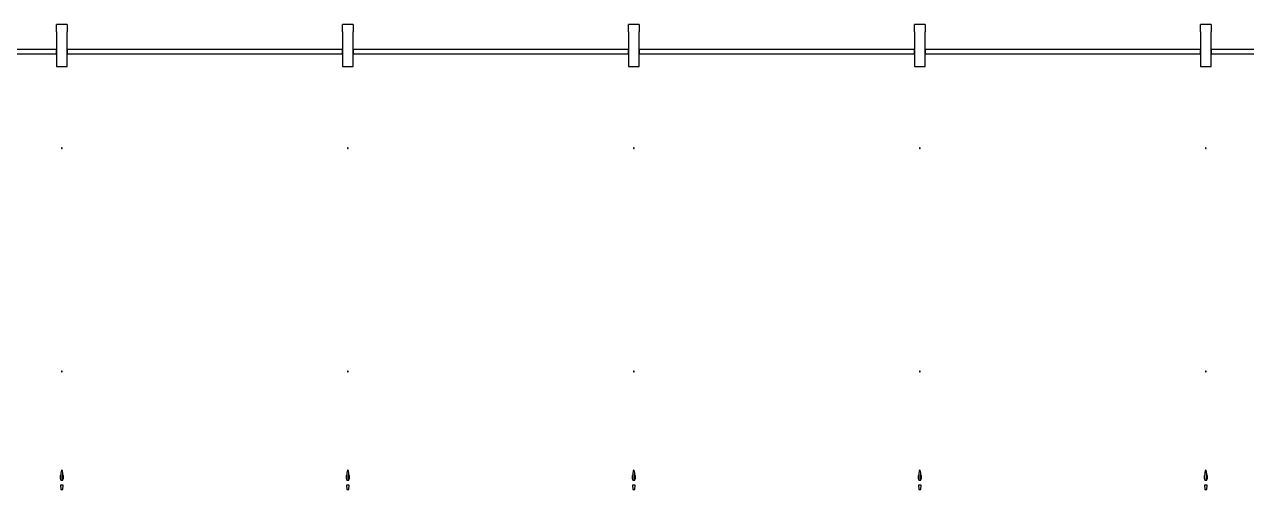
# Model space of a CAD drawing. Extents: x -1579 to 1253, y -951 to 934.
# Drawn here: x -388 to 433, y 616 to 928 of the extents above; entities that cross this region are included whole.
import ezdxf

# ---------------------------------------------------------------- set-up
doc = ezdxf.new("R2010")
doc.units = 0
doc.header["$MEASUREMENT"] = 0
doc.layers.add('SECTIONCUTEDGES', color=7, linetype='CONTINUOUS')

msp = doc.modelspace()

# ---------------------------------------------------------------- linework, layer by layer
at = {"layer": 'SECTIONCUTEDGES'}
for p, q in [((-359.02, 928.35), (-366.27, 928.35)), ((-366.27, 923.45), (-366.27, 928.35)), ((-359.02, 928.35), (-359.02, 923.4)), ((-167.02, 928.35), (-174.27, 928.35)), ((-174.27, 923.45), (-174.27, 928.35)), ((-167.02, 928.35), (-167.02, 923.4)), ((24.98, 928.35), (17.73, 928.35)), ((17.73, 923.45), (17.73, 928.35)), ((24.98, 928.35), (24.98, 923.4)), ((216.98, 928.35), (209.73, 928.35)), ((209.73, 923.45), (209.73, 928.35)), ((216.98, 928.35), (216.98, 923.4)), ((408.98, 928.35), (401.73, 928.35)), ((401.73, 923.45), (401.73, 928.35)), ((408.98, 928.35), (408.98, 923.4)), ((-366.27, 923.45), (-366.27, 900.03)), ((-359.02, 900.03), (-359.02, 923.4)), ((-174.27, 923.45), (-174.27, 900.03)), ((-167.02, 900.03), (-167.02, 923.4)), ((17.73, 923.45), (17.73, 900.03)), ((24.98, 900.03), (24.98, 923.4)), ((209.73, 923.45), (209.73, 900.03)), ((216.98, 900.03), (216.98, 923.4)), ((401.73, 923.45), (401.73, 900.03)), ((408.98, 900.03), (408.98, 923.4)), ((-366.27, 911.55), (-551.02, 911.55)), ((-366.27, 908.58), (-366.27, 911.55)), ((-359.02, 911.55), (-359.02, 908.58)), ((-174.27, 911.55), (-359.02, 911.55)), ((-174.27, 908.58), (-174.27, 911.55)), ((-167.02, 911.55), (-167.02, 908.58)), ((17.73, 911.55), (-167.02, 911.55)), ((17.73, 908.58), (17.73, 911.55)), ((24.98, 911.55), (24.98, 908.58)), ((209.73, 911.55), (24.98, 911.55)), ((209.73, 908.58), (209.73, 911.55)), ((216.98, 911.55), (216.98, 908.58)), ((401.73, 911.55), (216.98, 911.55)), ((401.73, 908.58), (401.73, 911.55)), ((408.98, 911.55), (408.98, 908.58)), ((592.73, 911.55), (408.98, 911.55)), ((-551.02, 908.58), (-366.27, 908.58)), ((-359.02, 908.58), (-174.27, 908.58)), ((-167.02, 908.58), (17.73, 908.58)), ((24.98, 908.58), (209.73, 908.58)), ((216.98, 908.58), (401.73, 908.58)), ((408.98, 908.58), (592.73, 908.58)), ((-366.27, 900.03), (-359.02, 900.03)), ((-174.27, 900.03), (-167.02, 900.03)), ((17.73, 900.03), (24.98, 900.03)), ((209.73, 900.03), (216.98, 900.03)), ((401.73, 900.03), (408.98, 900.03)), ((-362.88, 845.21), (-362.89, 845.17)), ((-362.89, 845.17), (-362.89, 845.13)), ((-362.89, 845.13), (-362.89, 845.09)), ((-362.87, 845.25), (-362.88, 845.21)), ((-362.85, 845.28), (-362.87, 845.25)), ((-362.82, 845.31), (-362.85, 845.28)), ((-362.79, 845.34), (-362.82, 845.31)), ((-362.76, 845.36), (-362.79, 845.34)), ((-362.72, 845.37), (-362.76, 845.36)), ((-362.68, 845.38), (-362.72, 845.37)), ((-362.64, 845.39), (-362.68, 845.38)), ((-362.6, 845.38), (-362.64, 845.39)), ((-362.57, 845.37), (-362.6, 845.38)), ((-362.53, 845.36), (-362.57, 845.37)), ((-362.5, 845.34), (-362.53, 845.36)), ((-362.47, 845.31), (-362.5, 845.34)), ((-362.44, 845.28), (-362.47, 845.31)), ((-362.42, 845.25), (-362.44, 845.28)), ((-362.41, 845.21), (-362.42, 845.25)), ((-362.4, 845.17), (-362.41, 845.21)), ((-362.39, 845.13), (-362.4, 845.17)), ((-362.4, 845.09), (-362.39, 845.13)), ((-170.88, 845.21), (-170.89, 845.17)), ((-170.89, 845.17), (-170.89, 845.13)), ((-170.89, 845.13), (-170.89, 845.09)), ((-170.87, 845.25), (-170.88, 845.21)), ((-170.85, 845.28), (-170.87, 845.25)), ((-170.82, 845.31), (-170.85, 845.28)), ((-170.79, 845.34), (-170.82, 845.31)), ((-170.76, 845.36), (-170.79, 845.34)), ((-170.72, 845.37), (-170.76, 845.36)), ((-170.68, 845.38), (-170.72, 845.37)), ((-170.64, 845.39), (-170.68, 845.38)), ((-170.6, 845.38), (-170.64, 845.39)), ((-170.57, 845.37), (-170.6, 845.38)), ((-170.53, 845.36), (-170.57, 845.37)), ((-170.5, 845.34), (-170.53, 845.36)), ((-170.47, 845.31), (-170.5, 845.34)), ((-170.44, 845.28), (-170.47, 845.31)), ((-170.42, 845.25), (-170.44, 845.28)), ((-170.41, 845.21), (-170.42, 845.25)), ((-170.4, 845.17), (-170.41, 845.21)), ((-170.39, 845.13), (-170.4, 845.17)), ((-170.4, 845.09), (-170.39, 845.13)), ((21.12, 845.21), (21.11, 845.17)), ((21.11, 845.17), (21.11, 845.13)), ((21.11, 845.13), (21.11, 845.09)), ((21.13, 845.25), (21.12, 845.21)), ((21.15, 845.28), (21.13, 845.25)), ((21.18, 845.31), (21.15, 845.28)), ((21.21, 845.34), (21.18, 845.31)), ((21.24, 845.36), (21.21, 845.34)), ((21.28, 845.37), (21.24, 845.36)), ((21.32, 845.38), (21.28, 845.37)), ((21.36, 845.39), (21.32, 845.38)), ((21.4, 845.38), (21.36, 845.39)), ((21.43, 845.37), (21.4, 845.38)), ((21.47, 845.36), (21.43, 845.37)), ((21.5, 845.34), (21.47, 845.36)), ((21.53, 845.31), (21.5, 845.34)), ((21.56, 845.28), (21.53, 845.31)), ((21.58, 845.25), (21.56, 845.28)), ((21.59, 845.21), (21.58, 845.25)), ((21.6, 845.17), (21.59, 845.21)), ((21.61, 845.13), (21.6, 845.17)), ((21.6, 845.09), (21.61, 845.13)), ((213.12, 845.21), (213.11, 845.17)), ((213.11, 845.17), (213.11, 845.13)), ((213.11, 845.13), (213.11, 845.09)), ((213.13, 845.25), (213.12, 845.21)), ((213.15, 845.28), (213.13, 845.25)), ((213.18, 845.31), (213.15, 845.28)), ((213.21, 845.34), (213.18, 845.31)), ((213.24, 845.36), (213.21, 845.34)), ((213.28, 845.37), (213.24, 845.36)), ((213.32, 845.38), (213.28, 845.37)), ((213.36, 845.39), (213.32, 845.38)), ((213.4, 845.38), (213.36, 845.39)), ((213.43, 845.37), (213.4, 845.38)), ((213.47, 845.36), (213.43, 845.37)), ((213.5, 845.34), (213.47, 845.36)), ((213.53, 845.31), (213.5, 845.34)), ((213.56, 845.28), (213.53, 845.31)), ((213.58, 845.25), (213.56, 845.28)), ((213.59, 845.21), (213.58, 845.25)), ((213.6, 845.17), (213.59, 845.21)), ((213.61, 845.13), (213.6, 845.17)), ((213.6, 845.09), (213.61, 845.13)), ((405.12, 845.21), (405.11, 845.17)), ((405.11, 845.17), (405.11, 845.13)), ((405.11, 845.13), (405.11, 845.09)), ((405.13, 845.25), (405.12, 845.21)), ((405.15, 845.28), (405.13, 845.25)), ((405.18, 845.31), (405.15, 845.28)), ((405.21, 845.34), (405.18, 845.31)), ((405.24, 845.36), (405.21, 845.34)), ((405.28, 845.37), (405.24, 845.36)), ((405.32, 845.38), (405.28, 845.37)), ((405.36, 845.39), (405.32, 845.38)), ((405.4, 845.38), (405.36, 845.39)), ((405.43, 845.37), (405.4, 845.38)), ((405.47, 845.36), (405.43, 845.37)), ((405.5, 845.34), (405.47, 845.36)), ((405.53, 845.31), (405.5, 845.34)), ((405.56, 845.28), (405.53, 845.31)), ((405.58, 845.25), (405.56, 845.28)), ((405.59, 845.21), (405.58, 845.25)), ((405.6, 845.17), (405.59, 845.21)), ((405.61, 845.13), (405.6, 845.17)), ((405.6, 845.09), (405.61, 845.13)), ((-362.89, 845.09), (-362.88, 845.05)), ((-362.88, 845.05), (-362.87, 845.02)), ((-362.87, 845.02), (-362.85, 844.98)), ((-362.85, 844.98), (-362.82, 844.95)), ((-362.82, 844.95), (-362.79, 844.93)), ((-362.79, 844.93), (-362.76, 844.91)), ((-362.76, 844.91), (-362.72, 844.89)), ((-362.72, 844.89), (-362.68, 844.88)), ((-362.68, 844.88), (-362.64, 844.88)), ((-362.64, 844.88), (-362.6, 844.88)), ((-362.6, 844.88), (-362.57, 844.89)), ((-362.57, 844.89), (-362.53, 844.91)), ((-362.53, 844.91), (-362.5, 844.93)), ((-362.5, 844.93), (-362.47, 844.95)), ((-362.47, 844.95), (-362.44, 844.98)), ((-362.44, 844.98), (-362.42, 845.02)), ((-362.42, 845.02), (-362.41, 845.05)), ((-362.41, 845.05), (-362.4, 845.09)), ((-170.89, 845.09), (-170.88, 845.05)), ((-170.88, 845.05), (-170.87, 845.02)), ((-170.87, 845.02), (-170.85, 844.98)), ((-170.85, 844.98), (-170.82, 844.95)), ((-170.82, 844.95), (-170.79, 844.93)), ((-170.79, 844.93), (-170.76, 844.91)), ((-170.76, 844.91), (-170.72, 844.89)), ((-170.72, 844.89), (-170.68, 844.88)), ((-170.68, 844.88), (-170.64, 844.88)), ((-170.64, 844.88), (-170.6, 844.88)), ((-170.6, 844.88), (-170.57, 844.89)), ((-170.57, 844.89), (-170.53, 844.91)), ((-170.53, 844.91), (-170.5, 844.93)), ((-170.5, 844.93), (-170.47, 844.95)), ((-170.47, 844.95), (-170.44, 844.98)), ((-170.44, 844.98), (-170.42, 845.02)), ((-170.42, 845.02), (-170.41, 845.05)), ((-170.41, 845.05), (-170.4, 845.09)), ((21.11, 845.09), (21.12, 845.05)), ((21.12, 845.05), (21.13, 845.02)), ((21.13, 845.02), (21.15, 844.98)), ((21.15, 844.98), (21.18, 844.95)), ((21.18, 844.95), (21.21, 844.93)), ((21.21, 844.93), (21.24, 844.91)), ((21.24, 844.91), (21.28, 844.89)), ((21.28, 844.89), (21.32, 844.88)), ((21.32, 844.88), (21.36, 844.88)), ((21.36, 844.88), (21.4, 844.88)), ((21.4, 844.88), (21.43, 844.89)), ((21.43, 844.89), (21.47, 844.91)), ((21.47, 844.91), (21.5, 844.93)), ((21.5, 844.93), (21.53, 844.95)), ((21.53, 844.95), (21.56, 844.98)), ((21.56, 844.98), (21.58, 845.02)), ((21.58, 845.02), (21.59, 845.05)), ((21.59, 845.05), (21.6, 845.09)), ((213.11, 845.09), (213.12, 845.05)), ((213.12, 845.05), (213.13, 845.02)), ((213.13, 845.02), (213.15, 844.98)), ((213.15, 844.98), (213.18, 844.95)), ((213.18, 844.95), (213.21, 844.93)), ((213.21, 844.93), (213.24, 844.91)), ((213.24, 844.91), (213.28, 844.89)), ((213.28, 844.89), (213.32, 844.88)), ((213.32, 844.88), (213.36, 844.88)), ((213.36, 844.88), (213.4, 844.88)), ((213.4, 844.88), (213.43, 844.89)), ((213.43, 844.89), (213.47, 844.91)), ((213.47, 844.91), (213.5, 844.93)), ((213.5, 844.93), (213.53, 844.95)), ((213.53, 844.95), (213.56, 844.98)), ((213.56, 844.98), (213.58, 845.02)), ((213.58, 845.02), (213.59, 845.05)), ((213.59, 845.05), (213.6, 845.09)), ((405.11, 845.09), (405.12, 845.05)), ((405.12, 845.05), (405.13, 845.02)), ((405.13, 845.02), (405.15, 844.98)), ((405.15, 844.98), (405.18, 844.95)), ((405.18, 844.95), (405.21, 844.93)), ((405.21, 844.93), (405.24, 844.91)), ((405.24, 844.91), (405.28, 844.89)), ((405.28, 844.89), (405.32, 844.88)), ((405.32, 844.88), (405.36, 844.88)), ((405.36, 844.88), (405.4, 844.88)), ((405.4, 844.88), (405.43, 844.89)), ((405.43, 844.89), (405.47, 844.91)), ((405.47, 844.91), (405.5, 844.93)), ((405.5, 844.93), (405.53, 844.95)), ((405.53, 844.95), (405.56, 844.98)), ((405.56, 844.98), (405.58, 845.02)), ((405.58, 845.02), (405.59, 845.05)), ((405.59, 845.05), (405.6, 845.09)), ((-362.88, 695.17), (-362.89, 695.13)), ((-362.89, 695.13), (-362.89, 695.09)), ((-362.89, 695.09), (-362.89, 695.05)), ((-362.89, 695.05), (-362.88, 695.01)), ((-362.87, 695.21), (-362.88, 695.17)), ((-362.88, 695.01), (-362.87, 694.98)), ((-362.85, 695.24), (-362.87, 695.21)), ((-362.87, 694.98), (-362.85, 694.94)), ((-362.82, 695.27), (-362.85, 695.24)), ((-362.85, 694.94), (-362.82, 694.91)), ((-362.79, 695.3), (-362.82, 695.27)), ((-362.82, 694.91), (-362.79, 694.89)), ((-362.76, 695.32), (-362.79, 695.3)), ((-362.79, 694.89), (-362.76, 694.86)), ((-362.72, 695.33), (-362.76, 695.32)), ((-362.76, 694.86), (-362.72, 694.85)), ((-362.68, 695.34), (-362.72, 695.33)), ((-362.72, 694.85), (-362.68, 694.84)), ((-362.64, 695.34), (-362.68, 695.34)), ((-362.68, 694.84), (-362.64, 694.84)), ((-362.6, 695.34), (-362.64, 695.34)), ((-362.64, 694.84), (-362.6, 694.84)), ((-362.57, 695.33), (-362.6, 695.34)), ((-362.6, 694.84), (-362.57, 694.85)), ((-362.53, 695.32), (-362.57, 695.33)), ((-362.57, 694.85), (-362.53, 694.86)), ((-362.5, 695.3), (-362.53, 695.32)), ((-362.53, 694.86), (-362.5, 694.89)), ((-362.47, 695.27), (-362.5, 695.3)), ((-362.5, 694.89), (-362.47, 694.91)), ((-362.44, 695.24), (-362.47, 695.27)), ((-362.47, 694.91), (-362.44, 694.94)), ((-362.42, 695.21), (-362.44, 695.24)), ((-362.44, 694.94), (-362.42, 694.98)), ((-362.41, 695.17), (-362.42, 695.21)), ((-362.42, 694.98), (-362.41, 695.01)), ((-362.4, 695.13), (-362.41, 695.17)), ((-362.41, 695.01), (-362.4, 695.05)), ((-362.39, 695.09), (-362.4, 695.13)), ((-362.4, 695.05), (-362.39, 695.09)), ((-170.88, 695.17), (-170.89, 695.13)), ((-170.89, 695.13), (-170.89, 695.09)), ((-170.89, 695.09), (-170.89, 695.05)), ((-170.89, 695.05), (-170.88, 695.01)), ((-170.87, 695.21), (-170.88, 695.17)), ((-170.88, 695.01), (-170.87, 694.98)), ((-170.85, 695.24), (-170.87, 695.21)), ((-170.87, 694.98), (-170.85, 694.94)), ((-170.82, 695.27), (-170.85, 695.24)), ((-170.85, 694.94), (-170.82, 694.91)), ((-170.79, 695.3), (-170.82, 695.27)), ((-170.82, 694.91), (-170.79, 694.89)), ((-170.76, 695.32), (-170.79, 695.3)), ((-170.79, 694.89), (-170.76, 694.86)), ((-170.72, 695.33), (-170.76, 695.32)), ((-170.76, 694.86), (-170.72, 694.85)), ((-170.68, 695.34), (-170.72, 695.33)), ((-170.72, 694.85), (-170.68, 694.84)), ((-170.64, 695.34), (-170.68, 695.34)), ((-170.68, 694.84), (-170.64, 694.84)), ((-170.6, 695.34), (-170.64, 695.34)), ((-170.64, 694.84), (-170.6, 694.84)), ((-170.57, 695.33), (-170.6, 695.34)), ((-170.6, 694.84), (-170.57, 694.85)), ((-170.53, 695.32), (-170.57, 695.33)), ((-170.57, 694.85), (-170.53, 694.86)), ((-170.5, 695.3), (-170.53, 695.32)), ((-170.53, 694.86), (-170.5, 694.89)), ((-170.47, 695.27), (-170.5, 695.3)), ((-170.5, 694.89), (-170.47, 694.91)), ((-170.44, 695.24), (-170.47, 695.27)), ((-170.47, 694.91), (-170.44, 694.94)), ((-170.42, 695.21), (-170.44, 695.24)), ((-170.44, 694.94), (-170.42, 694.98)), ((-170.41, 695.17), (-170.42, 695.21)), ((-170.42, 694.98), (-170.41, 695.01)), ((-170.4, 695.13), (-170.41, 695.17)), ((-170.41, 695.01), (-170.4, 695.05)), ((-170.39, 695.09), (-170.4, 695.13)), ((-170.4, 695.05), (-170.39, 695.09)), ((21.12, 695.17), (21.11, 695.13)), ((21.11, 695.13), (21.11, 695.09)), ((21.11, 695.09), (21.11, 695.05)), ((21.11, 695.05), (21.12, 695.01)), ((21.13, 695.21), (21.12, 695.17)), ((21.12, 695.01), (21.13, 694.98)), ((21.15, 695.24), (21.13, 695.21)), ((21.13, 694.98), (21.15, 694.94)), ((21.18, 695.27), (21.15, 695.24)), ((21.15, 694.94), (21.18, 694.91)), ((21.21, 695.3), (21.18, 695.27)), ((21.18, 694.91), (21.21, 694.89)), ((21.24, 695.32), (21.21, 695.3)), ((21.21, 694.89), (21.24, 694.86)), ((21.28, 695.33), (21.24, 695.32)), ((21.24, 694.86), (21.28, 694.85)), ((21.32, 695.34), (21.28, 695.33)), ((21.28, 694.85), (21.32, 694.84)), ((21.36, 695.34), (21.32, 695.34)), ((21.32, 694.84), (21.36, 694.84)), ((21.4, 695.34), (21.36, 695.34)), ((21.36, 694.84), (21.4, 694.84)), ((21.43, 695.33), (21.4, 695.34)), ((21.4, 694.84), (21.43, 694.85)), ((21.47, 695.32), (21.43, 695.33)), ((21.43, 694.85), (21.47, 694.86)), ((21.5, 695.3), (21.47, 695.32)), ((21.47, 694.86), (21.5, 694.89)), ((21.53, 695.27), (21.5, 695.3)), ((21.5, 694.89), (21.53, 694.91)), ((21.56, 695.24), (21.53, 695.27)), ((21.53, 694.91), (21.56, 694.94)), ((21.58, 695.21), (21.56, 695.24)), ((21.56, 694.94), (21.58, 694.98)), ((21.59, 695.17), (21.58, 695.21)), ((21.58, 694.98), (21.59, 695.01)), ((21.6, 695.13), (21.59, 695.17)), ((21.59, 695.01), (21.6, 695.05)), ((21.61, 695.09), (21.6, 695.13)), ((21.6, 695.05), (21.61, 695.09)), ((213.12, 695.17), (213.11, 695.13)), ((213.11, 695.13), (213.11, 695.09)), ((213.11, 695.09), (213.11, 695.05)), ((213.11, 695.05), (213.12, 695.01)), ((213.13, 695.21), (213.12, 695.17)), ((213.12, 695.01), (213.13, 694.98)), ((213.15, 695.24), (213.13, 695.21)), ((213.13, 694.98), (213.15, 694.94)), ((213.18, 695.27), (213.15, 695.24)), ((213.15, 694.94), (213.18, 694.91)), ((213.21, 695.3), (213.18, 695.27)), ((213.18, 694.91), (213.21, 694.89)), ((213.24, 695.32), (213.21, 695.3)), ((213.21, 694.89), (213.24, 694.86)), ((213.28, 695.33), (213.24, 695.32)), ((213.24, 694.86), (213.28, 694.85)), ((213.32, 695.34), (213.28, 695.33)), ((213.28, 694.85), (213.32, 694.84)), ((213.36, 695.34), (213.32, 695.34)), ((213.32, 694.84), (213.36, 694.84)), ((213.4, 695.34), (213.36, 695.34)), ((213.36, 694.84), (213.4, 694.84)), ((213.43, 695.33), (213.4, 695.34)), ((213.4, 694.84), (213.43, 694.85)), ((213.47, 695.32), (213.43, 695.33)), ((213.43, 694.85), (213.47, 694.86)), ((213.5, 695.3), (213.47, 695.32)), ((213.47, 694.86), (213.5, 694.89)), ((213.53, 695.27), (213.5, 695.3)), ((213.5, 694.89), (213.53, 694.91)), ((213.56, 695.24), (213.53, 695.27)), ((213.53, 694.91), (213.56, 694.94)), ((213.58, 695.21), (213.56, 695.24)), ((213.56, 694.94), (213.58, 694.98)), ((213.59, 695.17), (213.58, 695.21)), ((213.58, 694.98), (213.59, 695.01)), ((213.6, 695.13), (213.59, 695.17)), ((213.59, 695.01), (213.6, 695.05)), ((213.61, 695.09), (213.6, 695.13)), ((213.6, 695.05), (213.61, 695.09)), ((405.12, 695.17), (405.11, 695.13)), ((405.11, 695.13), (405.11, 695.09)), ((405.11, 695.09), (405.11, 695.05)), ((405.11, 695.05), (405.12, 695.01)), ((405.13, 695.21), (405.12, 695.17)), ((405.12, 695.01), (405.13, 694.98)), ((405.15, 695.24), (405.13, 695.21)), ((405.13, 694.98), (405.15, 694.94)), ((405.18, 695.27), (405.15, 695.24)), ((405.15, 694.94), (405.18, 694.91)), ((405.21, 695.3), (405.18, 695.27)), ((405.18, 694.91), (405.21, 694.89)), ((405.24, 695.32), (405.21, 695.3)), ((405.21, 694.89), (405.24, 694.86)), ((405.28, 695.33), (405.24, 695.32)), ((405.24, 694.86), (405.28, 694.85)), ((405.32, 695.34), (405.28, 695.33)), ((405.28, 694.85), (405.32, 694.84)), ((405.36, 695.34), (405.32, 695.34)), ((405.32, 694.84), (405.36, 694.84)), ((405.4, 695.34), (405.36, 695.34)), ((405.36, 694.84), (405.4, 694.84)), ((405.43, 695.33), (405.4, 695.34)), ((405.4, 694.84), (405.43, 694.85)), ((405.47, 695.32), (405.43, 695.33)), ((405.43, 694.85), (405.47, 694.86)), ((405.5, 695.3), (405.47, 695.32)), ((405.47, 694.86), (405.5, 694.89)), ((405.53, 695.27), (405.5, 695.3)), ((405.5, 694.89), (405.53, 694.91)), ((405.56, 695.24), (405.53, 695.27)), ((405.53, 694.91), (405.56, 694.94)), ((405.58, 695.21), (405.56, 695.24)), ((405.56, 694.94), (405.58, 694.98)), ((405.59, 695.17), (405.58, 695.21)), ((405.58, 694.98), (405.59, 695.01)), ((405.6, 695.13), (405.59, 695.17)), ((405.59, 695.01), (405.6, 695.05)), ((405.61, 695.09), (405.6, 695.13)), ((405.6, 695.05), (405.61, 695.09)), ((-363.75, 625.33), (-363.75, 623.11)), ((-363.41, 625.33), (-363.75, 625.33)), ((-363.42, 625.03), (-363.43, 624.38)), ((-363.43, 624.38), (-363.42, 624.04)), ((-363.41, 625.33), (-363.42, 625.11)), ((-363.42, 625.11), (-363.42, 625.03)), ((-363.42, 624.04), (-363.42, 623.75)), ((-363.42, 623.75), (-363.4, 623.22)), ((-363.38, 625.1), (-363.39, 624.38)), ((-363.39, 624.38), (-363.38, 623.67)), ((-363.36, 625.79), (-363.38, 625.1)), ((-363.38, 623.67), (-363.36, 622.97)), ((-363.31, 626.46), (-363.36, 625.79)), ((-363.25, 627.07), (-363.31, 626.46)), ((-363.17, 627.61), (-363.25, 627.07)), ((-363.08, 628.08), (-363.17, 627.61)), ((-362.98, 628.45), (-363.08, 628.08)), ((-362.88, 628.72), (-362.98, 628.45)), ((-362.76, 628.89), (-362.88, 628.72)), ((-362.64, 628.95), (-362.76, 628.89)), ((-362.53, 628.89), (-362.64, 628.95)), ((-362.41, 628.72), (-362.53, 628.89)), ((-362.3, 628.45), (-362.41, 628.72)), ((-362.2, 628.08), (-362.3, 628.45)), ((-362.11, 627.61), (-362.2, 628.08)), ((-362.04, 627.07), (-362.11, 627.61)), ((-361.98, 626.46), (-362.04, 627.07)), ((-361.93, 625.79), (-361.98, 626.46)), ((-361.9, 625.1), (-361.93, 625.79)), ((-361.93, 622.97), (-361.9, 623.67)), ((-361.89, 624.38), (-361.9, 625.1)), ((-361.9, 623.67), (-361.89, 624.38)), ((-361.89, 623.19), (-361.88, 623.6)), ((-361.87, 625.16), (-361.88, 625.33)), ((-361.54, 625.33), (-361.88, 625.33)), ((-361.88, 623.6), (-361.87, 623.75)), ((-361.87, 625.11), (-361.87, 625.16)), ((-361.86, 624.58), (-361.87, 625.11)), ((-361.87, 624.06), (-361.86, 624.38)), ((-361.87, 623.75), (-361.87, 624.06)), ((-361.86, 624.38), (-361.86, 624.58)), ((-361.54, 623.11), (-361.54, 625.33)), ((-171.75, 625.33), (-171.75, 623.11)), ((-171.41, 625.33), (-171.75, 625.33)), ((-171.42, 625.03), (-171.43, 624.38)), ((-171.43, 624.38), (-171.42, 624.04)), ((-171.41, 625.33), (-171.42, 625.11)), ((-171.42, 625.11), (-171.42, 625.03)), ((-171.42, 624.04), (-171.42, 623.75)), ((-171.42, 623.75), (-171.4, 623.22)), ((-171.38, 625.1), (-171.39, 624.38)), ((-171.39, 624.38), (-171.38, 623.67)), ((-171.36, 625.79), (-171.38, 625.1)), ((-171.38, 623.67), (-171.36, 622.97)), ((-171.31, 626.46), (-171.36, 625.79)), ((-171.25, 627.07), (-171.31, 626.46)), ((-171.17, 627.61), (-171.25, 627.07)), ((-171.08, 628.08), (-171.17, 627.61)), ((-170.98, 628.45), (-171.08, 628.08)), ((-170.88, 628.72), (-170.98, 628.45)), ((-170.76, 628.89), (-170.88, 628.72)), ((-170.64, 628.95), (-170.76, 628.89)), ((-170.53, 628.89), (-170.64, 628.95)), ((-170.41, 628.72), (-170.53, 628.89)), ((-170.3, 628.45), (-170.41, 628.72)), ((-170.2, 628.08), (-170.3, 628.45)), ((-170.11, 627.61), (-170.2, 628.08)), ((-170.04, 627.07), (-170.11, 627.61)), ((-169.98, 626.46), (-170.04, 627.07)), ((-169.93, 625.79), (-169.98, 626.46)), ((-169.9, 625.1), (-169.93, 625.79)), ((-169.93, 622.97), (-169.9, 623.67)), ((-169.89, 624.38), (-169.9, 625.1)), ((-169.9, 623.67), (-169.89, 624.38)), ((-169.89, 623.19), (-169.88, 623.6)), ((-169.87, 625.16), (-169.88, 625.33)), ((-169.54, 625.33), (-169.88, 625.33)), ((-169.88, 623.6), (-169.87, 623.75)), ((-169.87, 625.11), (-169.87, 625.16)), ((-169.86, 624.58), (-169.87, 625.11)), ((-169.87, 624.06), (-169.86, 624.38)), ((-169.87, 623.75), (-169.87, 624.06)), ((-169.86, 624.38), (-169.86, 624.58)), ((-169.54, 623.11), (-169.54, 625.33)), ((20.25, 625.33), (20.25, 623.11)), ((20.59, 625.33), (20.25, 625.33)), ((20.58, 625.03), (20.57, 624.38)), ((20.57, 624.38), (20.58, 624.04)), ((20.59, 625.33), (20.58, 625.11)), ((20.58, 625.11), (20.58, 625.03)), ((20.58, 624.04), (20.58, 623.75)), ((20.58, 623.75), (20.6, 623.22)), ((20.62, 625.1), (20.61, 624.38)), ((20.61, 624.38), (20.62, 623.67)), ((20.64, 625.79), (20.62, 625.1)), ((20.62, 623.67), (20.64, 622.97)), ((20.69, 626.46), (20.64, 625.79)), ((20.75, 627.07), (20.69, 626.46)), ((20.83, 627.61), (20.75, 627.07)), ((20.92, 628.08), (20.83, 627.61)), ((21.02, 628.45), (20.92, 628.08)), ((21.12, 628.72), (21.02, 628.45)), ((21.24, 628.89), (21.12, 628.72)), ((21.36, 628.95), (21.24, 628.89)), ((21.47, 628.89), (21.36, 628.95)), ((21.59, 628.72), (21.47, 628.89)), ((21.7, 628.45), (21.59, 628.72)), ((21.8, 628.08), (21.7, 628.45)), ((21.89, 627.61), (21.8, 628.08)), ((21.96, 627.07), (21.89, 627.61)), ((22.02, 626.46), (21.96, 627.07)), ((22.07, 625.79), (22.02, 626.46)), ((22.1, 625.1), (22.07, 625.79)), ((22.07, 622.97), (22.1, 623.67)), ((22.11, 624.38), (22.1, 625.1)), ((22.1, 623.67), (22.11, 624.38)), ((22.11, 623.19), (22.12, 623.6)), ((22.13, 625.16), (22.12, 625.33)), ((22.46, 625.33), (22.12, 625.33)), ((22.12, 623.6), (22.13, 623.75)), ((22.13, 625.11), (22.13, 625.16)), ((22.14, 624.58), (22.13, 625.11)), ((22.13, 624.06), (22.14, 624.38)), ((22.13, 623.75), (22.13, 624.06)), ((22.14, 624.38), (22.14, 624.58)), ((22.46, 623.11), (22.46, 625.33)), ((212.25, 625.33), (212.25, 623.11)), ((212.59, 625.33), (212.25, 625.33)), ((212.58, 625.03), (212.57, 624.38)), ((212.57, 624.38), (212.58, 624.04)), ((212.59, 625.33), (212.58, 625.11)), ((212.58, 625.11), (212.58, 625.03)), ((212.58, 624.04), (212.58, 623.75)), ((212.58, 623.75), (212.6, 623.22)), ((212.62, 625.1), (212.61, 624.38)), ((212.61, 624.38), (212.62, 623.67)), ((212.64, 625.79), (212.62, 625.1)), ((212.62, 623.67), (212.64, 622.97)), ((212.69, 626.46), (212.64, 625.79)), ((212.75, 627.07), (212.69, 626.46)), ((212.83, 627.61), (212.75, 627.07)), ((212.92, 628.08), (212.83, 627.61)), ((213.02, 628.45), (212.92, 628.08)), ((213.12, 628.72), (213.02, 628.45)), ((213.24, 628.89), (213.12, 628.72)), ((213.36, 628.95), (213.24, 628.89)), ((213.47, 628.89), (213.36, 628.95)), ((213.59, 628.72), (213.47, 628.89)), ((213.7, 628.45), (213.59, 628.72)), ((213.8, 628.08), (213.7, 628.45)), ((213.89, 627.61), (213.8, 628.08)), ((213.96, 627.07), (213.89, 627.61)), ((214.02, 626.46), (213.96, 627.07)), ((214.07, 625.79), (214.02, 626.46)), ((214.1, 625.1), (214.07, 625.79)), ((214.07, 622.97), (214.1, 623.67)), ((214.11, 624.38), (214.1, 625.1)), ((214.1, 623.67), (214.11, 624.38)), ((214.11, 623.19), (214.12, 623.6)), ((214.13, 625.16), (214.12, 625.33)), ((214.46, 625.33), (214.12, 625.33)), ((214.12, 623.6), (214.13, 623.75)), ((214.13, 625.11), (214.13, 625.16)), ((214.14, 624.58), (214.13, 625.11)), ((214.13, 624.06), (214.14, 624.38)), ((214.13, 623.75), (214.13, 624.06)), ((214.14, 624.38), (214.14, 624.58)), ((214.46, 623.11), (214.46, 625.33)), ((404.25, 625.33), (404.25, 623.11)), ((404.59, 625.33), (404.25, 625.33)), ((404.58, 625.03), (404.57, 624.38)), ((404.57, 624.38), (404.58, 624.04)), ((404.59, 625.33), (404.58, 625.11)), ((404.58, 625.11), (404.58, 625.03)), ((404.58, 624.04), (404.58, 623.75)), ((404.58, 623.75), (404.6, 623.22)), ((404.62, 625.1), (404.61, 624.38)), ((404.61, 624.38), (404.62, 623.67)), ((404.64, 625.79), (404.62, 625.1)), ((404.62, 623.67), (404.64, 622.97)), ((404.69, 626.46), (404.64, 625.79)), ((404.75, 627.07), (404.69, 626.46)), ((404.83, 627.61), (404.75, 627.07)), ((404.92, 628.08), (404.83, 627.61)), ((405.02, 628.45), (404.92, 628.08)), ((405.12, 628.72), (405.02, 628.45)), ((405.24, 628.89), (405.12, 628.72)), ((405.36, 628.95), (405.24, 628.89)), ((405.47, 628.89), (405.36, 628.95)), ((405.59, 628.72), (405.47, 628.89)), ((405.7, 628.45), (405.59, 628.72)), ((405.8, 628.08), (405.7, 628.45)), ((405.89, 627.61), (405.8, 628.08)), ((405.96, 627.07), (405.89, 627.61)), ((406.02, 626.46), (405.96, 627.07)), ((406.07, 625.79), (406.02, 626.46)), ((406.1, 625.1), (406.07, 625.79)), ((406.07, 622.97), (406.1, 623.67)), ((406.11, 624.38), (406.1, 625.1)), ((406.1, 623.67), (406.11, 624.38)), ((406.11, 623.19), (406.12, 623.6)), ((406.13, 625.16), (406.12, 625.33)), ((406.46, 625.33), (406.12, 625.33)), ((406.12, 623.6), (406.13, 623.75)), ((406.13, 625.11), (406.13, 625.16)), ((406.14, 624.58), (406.13, 625.11)), ((406.13, 624.06), (406.14, 624.38)), ((406.13, 623.75), (406.13, 624.06)), ((406.14, 624.38), (406.14, 624.58)), ((406.46, 623.11), (406.46, 625.33)), ((-363.75, 623.11), (-363.4, 623.11)), ((-363.58, 618.79), (-363.29, 615.82)), ((-361.71, 618.79), (-363.58, 618.79)), ((-363.4, 623.22), (-363.4, 623.19)), ((-363.4, 623.19), (-363.4, 623.11)), ((-363.36, 622.97), (-363.31, 622.31)), ((-363.29, 622.1), (-363.31, 622.31)), ((-363.29, 622.1), (-362, 622.1)), ((-363.29, 615.82), (-361.99, 615.82)), ((-362, 622.1), (-361.98, 622.31)), ((-361.99, 615.82), (-361.71, 618.79)), ((-361.98, 622.31), (-361.93, 622.97)), ((-361.89, 623.11), (-361.89, 623.19)), ((-361.89, 623.11), (-361.54, 623.11)), ((-171.75, 623.11), (-171.4, 623.11)), ((-171.58, 618.79), (-171.29, 615.82)), ((-169.71, 618.79), (-171.58, 618.79)), ((-171.4, 623.22), (-171.4, 623.19)), ((-171.4, 623.19), (-171.4, 623.11)), ((-171.36, 622.97), (-171.31, 622.31)), ((-171.29, 622.1), (-171.31, 622.31)), ((-171.29, 622.1), (-170, 622.1)), ((-171.29, 615.82), (-169.99, 615.82)), ((-170, 622.1), (-169.98, 622.31)), ((-169.99, 615.82), (-169.71, 618.79)), ((-169.98, 622.31), (-169.93, 622.97)), ((-169.89, 623.11), (-169.89, 623.19)), ((-169.89, 623.11), (-169.54, 623.11)), ((20.25, 623.11), (20.6, 623.11)), ((20.42, 618.79), (20.71, 615.82)), ((22.29, 618.79), (20.42, 618.79)), ((20.6, 623.22), (20.6, 623.19)), ((20.6, 623.19), (20.6, 623.11)), ((20.64, 622.97), (20.69, 622.31)), ((20.71, 622.1), (20.69, 622.31)), ((20.71, 622.1), (22, 622.1)), ((20.71, 615.82), (22.01, 615.82)), ((22, 622.1), (22.02, 622.31)), ((22.01, 615.82), (22.29, 618.79)), ((22.02, 622.31), (22.07, 622.97)), ((22.11, 623.11), (22.11, 623.19)), ((22.11, 623.11), (22.46, 623.11)), ((212.25, 623.11), (212.6, 623.11)), ((212.42, 618.79), (212.71, 615.82)), ((214.29, 618.79), (212.42, 618.79)), ((212.6, 623.22), (212.6, 623.19)), ((212.6, 623.19), (212.6, 623.11)), ((212.64, 622.97), (212.69, 622.31)), ((212.71, 622.1), (212.69, 622.31)), ((212.71, 622.1), (214, 622.1)), ((212.71, 615.82), (214.01, 615.82)), ((214, 622.1), (214.02, 622.31)), ((214.01, 615.82), (214.29, 618.79)), ((214.02, 622.31), (214.07, 622.97)), ((214.11, 623.11), (214.11, 623.19)), ((214.11, 623.11), (214.46, 623.11)), ((404.25, 623.11), (404.6, 623.11)), ((404.42, 618.79), (404.71, 615.82)), ((406.29, 618.79), (404.42, 618.79)), ((404.6, 623.22), (404.6, 623.19)), ((404.6, 623.19), (404.6, 623.11)), ((404.64, 622.97), (404.69, 622.31)), ((404.71, 622.1), (404.69, 622.31)), ((404.71, 622.1), (406, 622.1)), ((404.71, 615.82), (406.01, 615.82)), ((406, 622.1), (406.02, 622.31)), ((406.01, 615.82), (406.29, 618.79)), ((406.02, 622.31), (406.07, 622.97)), ((406.11, 623.11), (406.11, 623.19)), ((406.11, 623.11), (406.46, 623.11))]:
    msp.add_line(p, q, dxfattribs=at)

doc.saveas('drawing.dxf')
